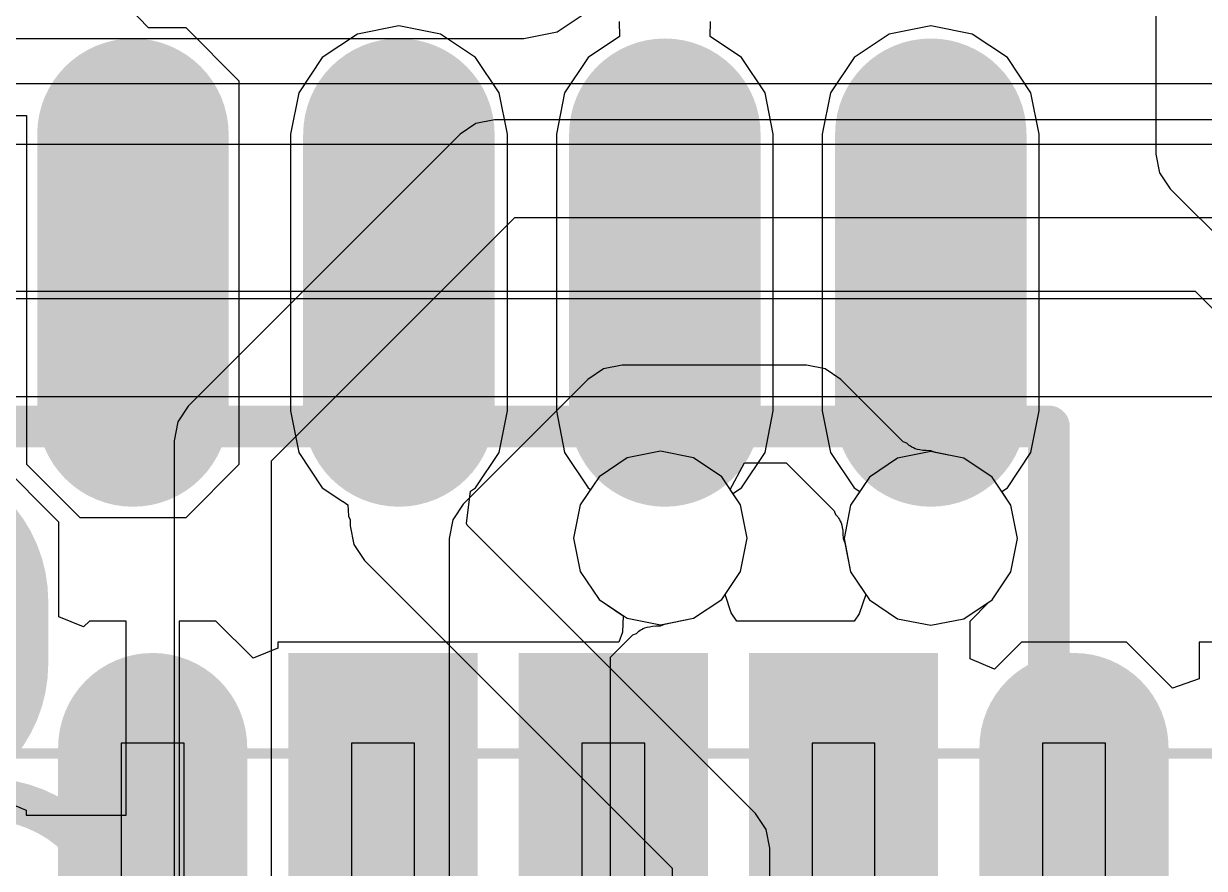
# Model space of a CAD drawing. Header units: millimetres. Extents: x 50 to 153, y 18 to 71.
# Drawn here: x 125.74 to 131.38, y 55.49 to 59.52 of the extents above; entities that cross this region are included whole.
import ezdxf

# ---------------------------------------------------------------- set-up
doc = ezdxf.new("R2010")
doc.units = ezdxf.units.MM
for name, color, linetype in [('BottomLayer', 5, 'Continuous'), ('BottomPaste', 16, 'Continuous'), ('BottomSolder', 6, 'Continuous'), ('ConnectLayer', 7, 'Continuous'), ('Mechanical15', 56, 'Continuous'), ('TopLayer', 1, 'Continuous'), ('TopOverlay', 2, 'Continuous'), ('TopPaste', 8, 'Continuous'), ('TopSolder', 216, 'Continuous')]:
    doc.layers.add(name, color=color, linetype=linetype)

# ---------------------------------------------------------------- blocks, each defined once
blk = doc.blocks.new('W25Q80_97')
at = {"layer": 'TopLayer', "const_width": 0.7112}
for points in [[(-7.3134, 3.8101), (-5.9926, 3.8101)], [(-7.3134, 2.5401), (-5.9926, 2.5401)], [(-7.3134, 1.2701), (-5.9926, 1.2701)], [(-7.3134, 0), (-5.9926, 0)]]:
    blk.add_lwpolyline(points, dxfattribs=at)
at = {"layer": 'TopLayer', "const_width": 0.3556}
for points in [[(-7.4912, 3.8101, 1), (-7.1356, 3.8101, 1)], [(-6.1704, 3.8101, 1), (-5.8148, 3.8101, 1)], [(-7.4912, 2.5401, 1), (-7.1356, 2.5401, 1)], [(-6.1704, 2.5401, 1), (-5.8148, 2.5401, 1)], [(-7.4912, 1.2701, 1), (-7.1356, 1.2701, 1)], [(-6.1704, 1.2701, 1), (-5.8148, 1.2701, 1)], [(-7.4912, 0, 1), (-7.1356, 0, 1)], [(-6.1704, 0, 1), (-5.8148, 0, 1)]]:
    blk.add_lwpolyline(points, format="xyb", close=True, dxfattribs=at)
at = {"layer": 'TopOverlay', "const_width": 0.2}
for points in [[(-5.9182, -0.706), (-5.9182, 4.374)], [(-0.9906, 4.374), (-5.9182, 4.374)]]:
    blk.add_lwpolyline(points, dxfattribs=at)
at = {"layer": 'TopOverlay', "const_width": 0.1}
blk.add_lwpolyline([(-5.9682, 4.374, 1), (-5.8682, 4.374, 1)], format="xyb", close=True, dxfattribs=at)
blk.add_lwpolyline([(-5.9682, 4.374, 1), (-5.8682, 4.374, 1)], format="xyb", close=True, dxfattribs=at)
at = {"layer": 'TopOverlay', "const_width": 0.2}
blk.add_lwpolyline([(-4.1402, -0.706, -1), (-2.8702, -0.706)], format="xyb", dxfattribs=at)
at = {"layer": 'TopPaste', "const_width": 0.7112}
for points in [[(-7.3134, 3.8101), (-5.9926, 3.8101)], [(-7.3134, 2.5401), (-5.9926, 2.5401)], [(-7.3134, 1.2701), (-5.9926, 1.2701)], [(-7.3134, 0), (-5.9926, 0)]]:
    blk.add_lwpolyline(points, dxfattribs=at)
at = {"layer": 'TopPaste', "const_width": 0.3556}
for points in [[(-7.4912, 3.8101, 1), (-7.1356, 3.8101, 1)], [(-6.1704, 3.8101, 1), (-5.8148, 3.8101, 1)], [(-7.4912, 2.5401, 1), (-7.1356, 2.5401, 1)], [(-6.1704, 2.5401, 1), (-5.8148, 2.5401, 1)], [(-7.4912, 1.2701, 1), (-7.1356, 1.2701, 1)], [(-6.1704, 1.2701, 1), (-5.8148, 1.2701, 1)], [(-7.4912, 0, 1), (-7.1356, 0, 1)], [(-6.1704, 0, 1), (-5.8148, 0, 1)]]:
    blk.add_lwpolyline(points, format="xyb", close=True, dxfattribs=at)
at = {"layer": 'TopSolder', "const_width": 0.9144}
for points in [[(-7.3134, 3.8101), (-5.9926, 3.8101)], [(-7.3134, 2.5401), (-5.9926, 2.5401)], [(-7.3134, 1.2701), (-5.9926, 1.2701)], [(-7.3134, 0), (-5.9926, 0)]]:
    blk.add_lwpolyline(points, dxfattribs=at)
at = {"layer": 'TopSolder', "const_width": 0.4572}
for points in [[(-7.542, 3.8101, 1), (-7.0848, 3.8101, 1)], [(-6.2212, 3.8101, 1), (-5.764, 3.8101, 1)], [(-7.542, 2.5401, 1), (-7.0848, 2.5401, 1)], [(-6.2212, 2.5401, 1), (-5.764, 2.5401, 1)], [(-7.542, 1.2701, 1), (-7.0848, 1.2701, 1)], [(-6.2212, 1.2701, 1), (-5.764, 1.2701, 1)], [(-7.542, 0, 1), (-7.0848, 0, 1)], [(-6.2212, 0, 1), (-5.764, 0, 1)]]:
    blk.add_lwpolyline(points, format="xyb", close=True, dxfattribs=at)
blk = doc.blocks.new('TF_SMD_TF_02_B_131')
at = {"layer": 'BottomLayer'}
for points, const_width in [([(-8.0605, -6.1048), (-8.0605, -6.4048)], 1.2), ([(-6.8603, -6.8048), (-6.8603, -7.7048)], 0.7), ([(-6.8603, -6.8048), (-6.8603, -7.7048)], 0.7), ([(-2.4608, -6.8048), (-2.4608, -7.7048)], 0.7)]:
    blk.add_lwpolyline(points, dxfattribs=dict(at, const_width=const_width))
for points, const_width in [([(-8.3605, -6.1048, 1), (-7.7605, -6.1048, 1)], 0.6), ([(-8.3605, -6.4048, 1), (-7.7605, -6.4048, 1)], 0.6), ([(-7.0353, -6.8048, 1), (-6.6853, -6.8048, 1)], 0.35), ([(-7.0353, -6.8048, 1), (-6.6853, -6.8048, 1)], 0.35), ([(-2.6358, -6.8048, 1), (-2.2858, -6.8048, 1)], 0.35), ([(-7.0353, -7.7048, 1), (-6.6853, -7.7048, 1)], 0.35), ([(-7.0353, -7.7048, 1), (-6.6853, -7.7048, 1)], 0.35), ([(-2.6358, -7.7048, 1), (-2.2858, -7.7048, 1)], 0.35)]:
    blk.add_lwpolyline(points, format="xyb", close=True, dxfattribs=dict(at, const_width=const_width))
for points in [[(-6.1105, -8.0548), (-5.4105, -8.0548), (-6.1105, -6.4548), (-5.4105, -6.4548)], [(-5.0104, -8.0548), (-4.3104, -8.0548), (-5.0104, -6.4548), (-4.3104, -6.4548)], [(-3.9111, -8.0548), (-3.2111, -8.0548), (-3.9111, -6.4548), (-3.2111, -6.4548)]]:
    blk.add_solid(points, dxfattribs=at)
at = {"layer": 'BottomPaste'}
for points, const_width in [([(-8.0605, -6.1048), (-8.0605, -6.4048)], 1.2), ([(-6.8603, -6.8048), (-6.8603, -7.7048)], 0.7), ([(-6.8603, -6.8048), (-6.8603, -7.7048)], 0.7), ([(-2.4608, -6.8048), (-2.4608, -7.7048)], 0.7)]:
    blk.add_lwpolyline(points, dxfattribs=dict(at, const_width=const_width))
for points, const_width in [([(-8.3605, -6.1048, 1), (-7.7605, -6.1048, 1)], 0.6), ([(-8.3605, -6.4048, 1), (-7.7605, -6.4048, 1)], 0.6), ([(-7.0353, -6.8048, 1), (-6.6853, -6.8048, 1)], 0.35), ([(-7.0353, -6.8048, 1), (-6.6853, -6.8048, 1)], 0.35), ([(-2.6358, -6.8048, 1), (-2.2858, -6.8048, 1)], 0.35), ([(-7.0353, -7.7048, 1), (-6.6853, -7.7048, 1)], 0.35), ([(-7.0353, -7.7048, 1), (-6.6853, -7.7048, 1)], 0.35), ([(-2.6358, -7.7048, 1), (-2.2858, -7.7048, 1)], 0.35)]:
    blk.add_lwpolyline(points, format="xyb", close=True, dxfattribs=dict(at, const_width=const_width))
for points in [[(-6.1105, -8.0548), (-5.4105, -8.0548), (-6.1105, -6.4548), (-5.4105, -6.4548)], [(-5.0104, -8.0548), (-4.3104, -8.0548), (-5.0104, -6.4548), (-4.3104, -6.4548)], [(-3.9111, -8.0548), (-3.2111, -8.0548), (-3.9111, -6.4548), (-3.2111, -6.4548)]]:
    blk.add_solid(points, dxfattribs=at)
at = {"layer": 'BottomSolder'}
for points, const_width in [([(-8.0605, -6.1048), (-8.0605, -6.4048)], 1.4032), ([(-6.8603, -6.8048), (-6.8603, -7.7048)], 0.9032), ([(-6.8603, -6.8048), (-6.8603, -7.7048)], 0.9032), ([(-2.4608, -6.8048), (-2.4608, -7.7048)], 0.9032)]:
    blk.add_lwpolyline(points, dxfattribs=dict(at, const_width=const_width))
for points, const_width in [([(-8.4113, -6.1048, 1), (-7.7097, -6.1048, 1)], 0.7016), ([(-8.4113, -6.4048, 1), (-7.7097, -6.4048, 1)], 0.7016), ([(-7.0861, -6.8048, 1), (-6.6345, -6.8048, 1)], 0.4516), ([(-7.0861, -6.8048, 1), (-6.6345, -6.8048, 1)], 0.4516), ([(-2.6866, -6.8048, 1), (-2.235, -6.8048, 1)], 0.4516), ([(-7.0861, -7.7048, 1), (-6.6345, -7.7048, 1)], 0.4516), ([(-7.0861, -7.7048, 1), (-6.6345, -7.7048, 1)], 0.4516), ([(-2.6866, -7.7048, 1), (-2.235, -7.7048, 1)], 0.4516)]:
    blk.add_lwpolyline(points, format="xyb", close=True, dxfattribs=dict(at, const_width=const_width))
for points in [[(-6.2121, -8.1564), (-5.3089, -8.1564), (-6.2121, -6.3532), (-5.3089, -6.3532)], [(-5.112, -8.1564), (-4.2088, -8.1564), (-5.112, -6.3532), (-4.2088, -6.3532)], [(-4.0127, -8.1564), (-3.1095, -8.1564), (-4.0127, -6.3532), (-3.1095, -6.3532)]]:
    blk.add_solid(points, dxfattribs=at)
at = {"layer": 'Mechanical15'}
for p, q in [((-7.0103, -6.7831), (-7.0103, -7.4331)), ((-6.7103, -6.7831), (-7.0103, -6.7831)), ((-6.7103, -7.4331), (-6.7103, -6.7831)), ((-5.9105, -6.7831), (-5.9105, -7.4331)), ((-5.6105, -6.7831), (-5.9105, -6.7831)), ((-5.6105, -7.4331), (-5.6105, -6.7831)), ((-4.8104, -6.7831), (-4.8104, -7.4331)), ((-4.5104, -6.7831), (-4.8104, -6.7831)), ((-4.5104, -7.4331), (-4.5104, -6.7831)), ((-3.7111, -6.7831), (-3.7111, -7.4331)), ((-3.4111, -6.7831), (-3.7111, -6.7831)), ((-3.4111, -7.4331), (-3.4111, -6.7831)), ((-2.6108, -6.7831), (-2.6108, -7.4331)), ((-2.3108, -6.7831), (-2.6108, -6.7831)), ((-2.3108, -7.4331), (-2.3108, -6.7831))]:
    blk.add_line(p, q, dxfattribs=at)
at = {"layer": 'Mechanical15', "const_width": 0.0508}
blk.add_lwpolyline([(-7.6824, -6.8331), (7.0776, -6.8331)], dxfattribs=at)

msp = doc.modelspace()

# ---------------------------------------------------------------- linework, layer by layer
at = {"layer": 'ConnectLayer'}
for p, q in [((131.148, 61.8758), (131.148, 58.895)), ((126.3376, 59.4985), (126.1634, 59.6794)), ((128.2888, 59.4793), (128.4232, 59.5691)), ((126.5169, 59.4985), (126.3376, 59.4985)), ((126.7709, 59.2445), (126.5169, 59.4985)), ((127.533, 59.5084), (127.3347, 59.469)), ((127.7312, 59.469), (127.533, 59.5084)), ((128.5847, 59.5288), (128.5872, 59.4573)), ((129.0188, 59.4573), (129.0213, 59.5288)), ((130.073, 59.5084), (129.8747, 59.469)), ((130.2712, 59.469), (130.073, 59.5084)), ((124.0343, 59.4477), (128.1302, 59.4477)), ((127.3347, 59.469), (127.1667, 59.3567)), ((127.8992, 59.3567), (127.7312, 59.469)), ((128.1302, 59.4477), (128.2888, 59.4793)), ((128.5872, 59.4573), (128.4367, 59.3567)), ((129.1692, 59.3567), (129.0188, 59.4573)), ((129.8747, 59.469), (129.7067, 59.3567)), ((130.4392, 59.3567), (130.2712, 59.469)), ((127.1667, 59.3567), (127.0544, 59.1887)), ((128.0115, 59.1887), (127.8992, 59.3567)), ((128.4367, 59.3567), (128.3244, 59.1887)), ((129.2815, 59.1887), (129.1692, 59.3567)), ((129.7067, 59.3567), (129.5944, 59.1887)), ((130.5515, 59.1887), (130.4392, 59.3567)), ((124.3385, 59.2331), (135.1021, 59.2331)), ((126.7709, 57.4157), (126.7709, 59.2445)), ((127.0544, 59.1887), (127.015, 58.9905)), ((128.0509, 58.9905), (128.0115, 59.1887)), ((128.3244, 59.1887), (128.285, 58.9905)), ((129.3209, 58.9905), (129.2815, 59.1887)), ((129.5944, 59.1887), (129.555, 58.9905)), ((130.5909, 58.9905), (130.5515, 59.1887)), ((125.4807, 59.0807), (125.7549, 59.0807)), ((125.7549, 59.0807), (125.7549, 57.4157)), ((127.9009, 59.0411), (127.8253, 58.9906)), ((127.9901, 59.0588), (127.9009, 59.0411)), ((133.4218, 59.0588), (127.9901, 59.0588)), ((127.8253, 58.9906), (126.5274, 57.6926)), ((127.015, 58.9905), (127.015, 57.6697)), ((128.0509, 57.6697), (128.0509, 58.9905)), ((128.285, 58.9905), (128.285, 57.6697)), ((129.3209, 57.6697), (129.3209, 58.9905)), ((129.555, 58.9905), (129.555, 57.6697)), ((130.5909, 57.6697), (130.5909, 58.9905)), ((131.4803, 58.9415), (125.0834, 58.9415)), ((131.148, 58.895), (131.1658, 58.8058)), ((131.1658, 58.8058), (131.2163, 58.7302)), ((131.2163, 58.7302), (134.3153, 55.6312)), ((126.9253, 57.4313), (128.0867, 58.5927)), ((128.0867, 58.5927), (133.5184, 58.5927)), ((125.0834, 58.2423), (131.3355, 58.2423)), ((136.5387, 58.2054), (125.0834, 58.2054)), ((131.3355, 58.2423), (134.3439, 55.2338)), ((128.5105, 57.8702), (128.4349, 57.8196)), ((128.5997, 57.8879), (128.5105, 57.8702)), ((129.4791, 57.8879), (128.5997, 57.8879)), ((129.5683, 57.8702), (129.4791, 57.8879)), ((129.6439, 57.8196), (129.5683, 57.8702)), ((128.4349, 57.8196), (127.8406, 57.2253)), ((129.9415, 57.5221), (129.6439, 57.8196)), ((124.6418, 57.7392), (136.4422, 57.7392)), ((126.5274, 57.6926), (126.4769, 57.617)), ((127.015, 57.6697), (127.0544, 57.4715)), ((128.0115, 57.4715), (128.0509, 57.6697)), ((128.285, 57.6697), (128.3244, 57.4715)), ((129.2815, 57.4715), (129.3209, 57.6697)), ((129.555, 57.6697), (129.5944, 57.4715)), ((130.5515, 57.4715), (130.5909, 57.6697)), ((126.4769, 57.617), (126.4591, 57.5278)), ((125.9094, 57.1391), (125.5332, 57.5153)), ((126.4591, 57.5278), (126.4591, 53.622)), ((129.959, 57.5157), (129.9415, 57.5221)), ((129.9702, 57.5055), (129.959, 57.5157)), ((127.0544, 57.4715), (127.1667, 57.3034)), ((127.8992, 57.3034), (128.0115, 57.4715)), ((128.3244, 57.4715), (128.4367, 57.3034)), ((128.7818, 57.477), (128.6233, 57.4454)), ((128.7818, 57.477), (128.6233, 57.4454)), ((128.9404, 57.4454), (128.7818, 57.477)), ((128.9404, 57.4454), (128.7818, 57.477)), ((129.1692, 57.3034), (129.2815, 57.4715)), ((129.5944, 57.4715), (129.7067, 57.3034)), ((130.073, 57.4754), (129.9144, 57.4438)), ((130.073, 57.4754), (129.9144, 57.4438)), ((129.9762, 57.501), (129.9702, 57.5055)), ((129.9828, 57.4969), (129.9762, 57.501)), ((129.9902, 57.4931), (129.9828, 57.4969)), ((129.9989, 57.4896), (129.9902, 57.4931)), ((130.0091, 57.4864), (129.9989, 57.4896)), ((130.0211, 57.4837), (130.0091, 57.4864)), ((130.0349, 57.4817), (130.0211, 57.4837)), ((130.0509, 57.4803), (130.0349, 57.4817)), ((130.0736, 57.4799), (130.0509, 57.4803)), ((130.2315, 57.4438), (130.073, 57.4754)), ((130.2315, 57.4438), (130.073, 57.4754)), ((130.0932, 57.4713), (130.0736, 57.4799)), ((130.2315, 57.4438), (130.0932, 57.4713)), ((130.4392, 57.3034), (130.5515, 57.4715)), ((125.7549, 57.4157), (126.0089, 57.1617)), ((126.5169, 57.1617), (126.7709, 57.4157)), ((126.9253, 53.7186), (126.9253, 57.4313)), ((128.6233, 57.4454), (128.4888, 57.3556)), ((128.6233, 57.4454), (128.4888, 57.3556)), ((129.0748, 57.3556), (128.9404, 57.4454)), ((129.0748, 57.3556), (128.9404, 57.4454)), ((129.1155, 57.2947), (129.1834, 57.4217)), ((129.1834, 57.4217), (129.3826, 57.4217)), ((129.3826, 57.4217), (129.6119, 57.1925)), ((129.9144, 57.4438), (129.78, 57.354)), ((129.9144, 57.4438), (129.78, 57.354)), ((130.366, 57.354), (130.2315, 57.4438)), ((130.366, 57.354), (130.2315, 57.4438)), ((130.366, 57.354), (130.2315, 57.4438)), ((128.4888, 57.3556), (128.399, 57.2212)), ((128.4888, 57.3556), (128.399, 57.2212)), ((129.1647, 57.2212), (129.0748, 57.3556)), ((129.1647, 57.2212), (129.0748, 57.3556)), ((129.78, 57.354), (129.6901, 57.2196)), ((129.78, 57.354), (129.6901, 57.2196)), ((130.4558, 57.2196), (130.366, 57.354)), ((130.4558, 57.2196), (130.366, 57.354)), ((130.4558, 57.2196), (130.366, 57.354)), ((127.1667, 57.3034), (127.2649, 57.2378)), ((127.8756, 57.2876), (127.8992, 57.3034)), ((128.4486, 57.2955), (128.399, 57.2212)), ((128.4367, 57.3034), (128.4486, 57.2955)), ((129.1647, 57.2212), (129.1155, 57.2947)), ((129.1281, 57.2759), (129.1692, 57.3034)), ((129.7067, 57.3034), (129.734, 57.2852)), ((130.4119, 57.2852), (130.4392, 57.3034)), ((127.2649, 57.2378), (127.2651, 57.2374)), ((127.2651, 57.2374), (127.2664, 57.2369)), ((127.2664, 57.2369), (127.2886, 57.222)), ((127.8552, 57.1322), (127.8756, 57.2876)), ((129.1647, 57.2212), (129.1281, 57.2759)), ((129.734, 57.2852), (129.6901, 57.2196)), ((130.4558, 57.2196), (130.4119, 57.2852)), ((127.2886, 57.222), (127.2912, 57.1961)), ((127.2912, 57.1961), (127.2918, 57.1681)), ((127.8406, 57.2253), (127.79, 57.1497)), ((128.399, 57.2212), (128.3675, 57.0626)), ((128.399, 57.2212), (128.3675, 57.0626)), ((128.399, 57.2212), (128.3675, 57.0626)), ((129.1962, 57.0626), (129.1647, 57.2212)), ((129.1962, 57.0626), (129.1647, 57.2212)), ((129.1962, 57.0626), (129.1647, 57.2212)), ((129.1962, 57.0626), (129.1647, 57.2212)), ((129.6119, 57.1925), (129.6182, 57.1749)), ((129.6901, 57.2196), (129.6586, 57.061)), ((129.6901, 57.2196), (129.6586, 57.061)), ((129.6901, 57.2196), (129.6586, 57.061)), ((130.4873, 57.061), (130.4558, 57.2196)), ((130.4873, 57.061), (130.4558, 57.2196)), ((130.4873, 57.061), (130.4558, 57.2196)), ((130.4873, 57.061), (130.4558, 57.2196)), ((125.9094, 56.6871), (125.9094, 57.1391)), ((126.0089, 57.1617), (126.5169, 57.1617)), ((127.2918, 57.1681), (127.2999, 57.1499)), ((127.2999, 57.1499), (127.2999, 57.121)), ((127.2999, 57.121), (127.3176, 57.0318)), ((127.79, 57.1497), (127.7723, 57.0605)), ((127.8595, 57.1241), (127.8552, 57.1322)), ((129.2357, 55.7479), (127.8595, 57.1241)), ((129.6182, 57.1749), (129.6284, 57.1638)), ((129.6284, 57.1638), (129.633, 57.1578)), ((129.633, 57.1578), (129.6371, 57.1512)), ((129.6371, 57.1512), (129.6409, 57.1437)), ((129.6409, 57.1437), (129.6444, 57.1351)), ((129.6444, 57.1351), (129.6475, 57.1248)), ((129.6475, 57.1248), (129.6502, 57.1129)), ((129.6502, 57.1129), (129.6523, 57.099)), ((129.6523, 57.099), (129.6536, 57.0831)), ((129.6536, 57.0831), (129.654, 57.0604)), ((127.3176, 57.0318), (127.3681, 56.9562)), ((127.7723, 57.0605), (127.7723, 53.8005)), ((128.3675, 57.0626), (128.399, 56.904)), ((128.3675, 57.0626), (128.399, 56.904)), ((128.3675, 57.0626), (128.399, 56.904)), ((129.1647, 56.904), (129.1962, 57.0626)), ((129.1647, 56.904), (129.1962, 57.0626)), ((129.1647, 56.904), (129.1962, 57.0626)), ((129.1647, 56.904), (129.1962, 57.0626)), ((129.654, 57.0604), (129.6626, 57.0407)), ((129.6586, 57.061), (129.6901, 56.9024)), ((129.6586, 57.061), (129.6901, 56.9024)), ((129.6586, 57.061), (129.6901, 56.9024)), ((129.6626, 57.0407), (129.6901, 56.9024)), ((130.4558, 56.9024), (130.4873, 57.061)), ((130.4558, 56.9024), (130.4873, 57.061)), ((130.4558, 56.9024), (130.4873, 57.061)), ((130.4558, 56.9024), (130.4873, 57.061)), ((127.3681, 56.9562), (128.8378, 55.4865)), ((128.399, 56.904), (128.4888, 56.7696)), ((128.399, 56.904), (128.4888, 56.7696)), ((128.399, 56.904), (128.4888, 56.7696)), ((129.0748, 56.7696), (129.1647, 56.904)), ((129.0748, 56.7696), (129.1647, 56.904)), ((129.0748, 56.7696), (129.1647, 56.904)), ((129.0911, 56.7939), (129.1647, 56.904)), ((129.6901, 56.9024), (129.78, 56.768)), ((129.6901, 56.9024), (129.7626, 56.7939)), ((129.6901, 56.9024), (129.78, 56.768)), ((129.6901, 56.9024), (129.78, 56.768)), ((130.366, 56.768), (130.4558, 56.9024)), ((130.366, 56.768), (130.4558, 56.9024)), ((130.366, 56.768), (130.4558, 56.9024)), ((130.366, 56.768), (130.4558, 56.9024)), ((129.1195, 56.7063), (129.0911, 56.7939)), ((129.7626, 56.7939), (129.7317, 56.7017)), ((128.4888, 56.7696), (128.6233, 56.6798)), ((128.4888, 56.7696), (128.6045, 56.6923)), ((128.4888, 56.7696), (128.6233, 56.6798)), ((128.9404, 56.6798), (129.0748, 56.7696)), ((128.9404, 56.6798), (129.0748, 56.7696)), ((128.9404, 56.6798), (129.0748, 56.7696)), ((129.78, 56.768), (129.9144, 56.6782)), ((129.78, 56.768), (129.9144, 56.6782)), ((129.78, 56.768), (129.9144, 56.6782)), ((130.2315, 56.6782), (130.366, 56.768)), ((130.2315, 56.6782), (130.366, 56.768)), ((130.2315, 56.6782), (130.366, 56.768)), ((130.2604, 56.6669), (130.3495, 56.757)), ((130.3495, 56.757), (130.366, 56.768)), ((126.0267, 56.6385), (125.9094, 56.6871)), ((128.6045, 56.6923), (128.6, 56.6131)), ((128.6233, 56.6798), (128.7818, 56.6483)), ((128.6233, 56.6798), (128.7818, 56.6483)), ((128.7818, 56.6483), (128.9404, 56.6798)), ((128.7818, 56.6483), (128.9404, 56.6798)), ((128.8021, 56.6523), (128.9404, 56.6798)), ((129.1473, 56.6669), (129.1195, 56.7063)), ((129.7317, 56.7017), (129.7064, 56.6669)), ((129.9144, 56.6782), (130.073, 56.6466)), ((129.9144, 56.6782), (130.073, 56.6466)), ((129.9144, 56.6782), (130.073, 56.6466)), ((130.073, 56.6466), (130.2315, 56.6782)), ((130.073, 56.6466), (130.2315, 56.6782)), ((130.073, 56.6466), (130.2315, 56.6782)), ((126.0551, 56.6669), (126.0267, 56.6385)), ((126.2301, 56.6669), (126.0551, 56.6669)), ((126.2301, 55.7399), (126.2301, 56.6669)), ((126.6592, 56.6669), (126.4841, 56.6669)), ((126.4841, 56.6669), (126.4841, 55.6129)), ((126.8372, 56.4889), (126.6592, 56.6669)), ((128.6, 56.6131), (128.5834, 56.5653)), ((128.6679, 56.6079), (128.6791, 56.6181)), ((128.6791, 56.6181), (128.6851, 56.6226)), ((128.6851, 56.6226), (128.6916, 56.6267)), ((128.6916, 56.6267), (128.6991, 56.6305)), ((128.6991, 56.6305), (128.7078, 56.634)), ((128.7078, 56.634), (128.718, 56.6372)), ((128.718, 56.6372), (128.7299, 56.6399)), ((128.7299, 56.6399), (128.7438, 56.642)), ((128.7438, 56.642), (128.7598, 56.6433)), ((128.7598, 56.6433), (128.7825, 56.6437)), ((128.7825, 56.6437), (128.8021, 56.6523)), ((129.7064, 56.6669), (129.1473, 56.6669)), ((130.2604, 56.4862), (130.2604, 56.6669)), ((127.9276, 56.5653), (126.9546, 56.5653)), ((126.9546, 56.5653), (126.9546, 56.5375)), ((127.9594, 56.5653), (127.9276, 56.5653)), ((128.0546, 56.5653), (127.9594, 56.5653)), ((128.0864, 56.5653), (128.0546, 56.5653)), ((128.5834, 56.5653), (128.0864, 56.5653)), ((128.5433, 56.4944), (128.6503, 56.6015)), ((128.6503, 56.6015), (128.6679, 56.6079)), ((130.5055, 56.5653), (130.3777, 56.4375)), ((131.0079, 56.5653), (130.5055, 56.5653)), ((131.2271, 56.3461), (131.0079, 56.5653)), ((132.3589, 56.5653), (131.3541, 56.5653)), ((131.3541, 56.5653), (131.3541, 56.3914)), ((126.9546, 56.5375), (126.8372, 56.4889)), ((128.5433, 54.6285), (128.5433, 56.4944)), ((130.3777, 56.4375), (130.2604, 56.4862)), ((131.3541, 56.3914), (131.2271, 56.3461)), ((125.6358, 55.8131), (125.7531, 55.7645)), ((125.7531, 55.7645), (125.7531, 55.7399)), ((125.7531, 55.7399), (126.2301, 55.7399)), ((129.2862, 55.6723), (129.2357, 55.7479)), ((129.304, 55.5831), (129.2862, 55.6723)), ((126.4841, 55.6129), (126.4841, 54.5589)), ((129.304, 54.9227), (129.304, 55.5831)), ((128.8378, 55.4865), (128.8378, 54.8261))]:
    msp.add_line(p, q, dxfattribs=at)
at = {"layer": 'TopOverlay', "const_width": 0.1}
msp.add_lwpolyline([(152.5477, 50.1974, 1), (111.3241, 50.1974, 1)], format="xyb", close=True, dxfattribs=at)

# ---------------------------------------------------------------- block references
for name, p, rotation in [('TF_SMD_TF_02_B_131', (133.2175, 62.8677), 360), ('W25Q80_97', (126.2629, 51.6771), 270)]:
    msp.add_blockref(name, p, dxfattribs=dict(rotation=rotation))

doc.saveas('drawing.dxf')
